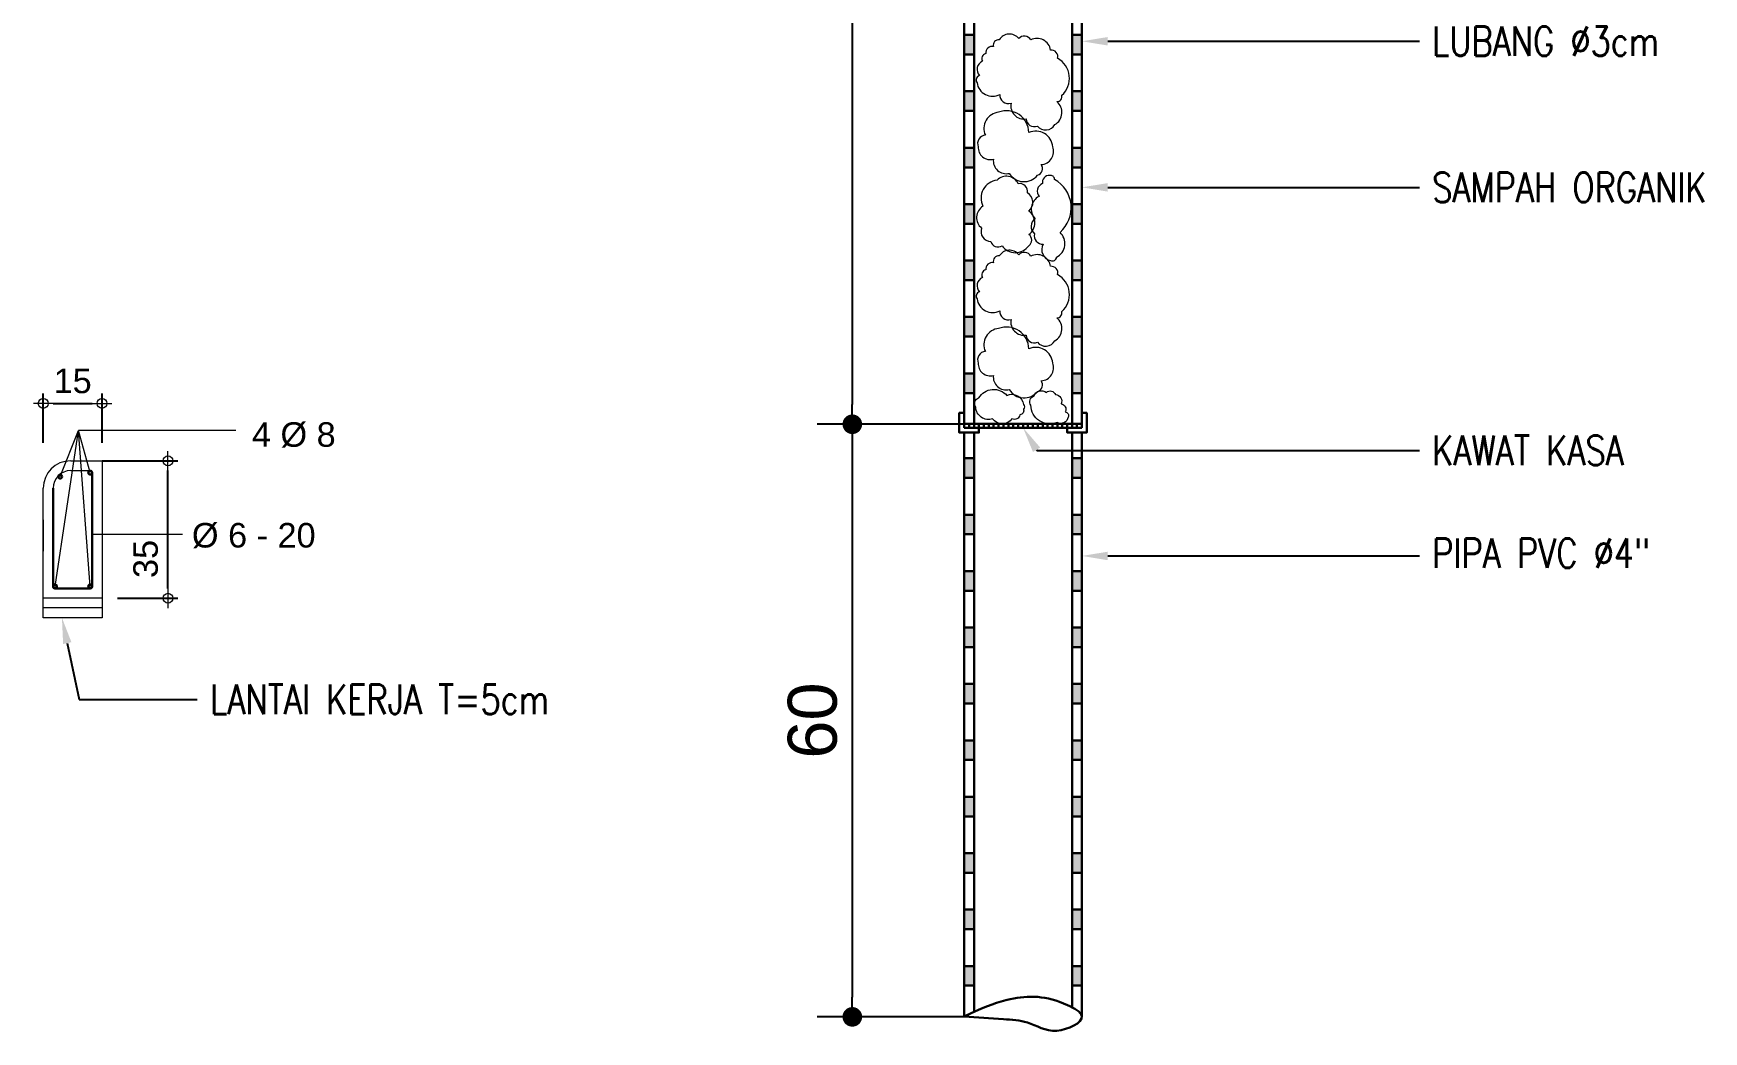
# Model space of a CAD drawing. Header units: millimetres. Extents: x -11 to 1625, y -267 to 195.
# Drawn here: x 879.43 to 896.46, y 149.58 to 159.76 of the extents above; entities that cross this region are included whole.
import ezdxf
from ezdxf import colors
from ezdxf.entities.mleader import LeaderData, LeaderLine
from ezdxf.math import Vec2, Vec3

# ---------------------------------------------------------------- set-up
doc = ezdxf.new("R2010")
doc.units = ezdxf.units.MM
for name, color, linetype, lineweight in [('ars', 11, 'Continuous', 5), ('lan', 7, 'Continuous', 15), ('not', 7, 'Continuous', 20), ('pas bat', 150, 'Continuous', 30), ('sol-kol', 8, 'Continuous', 0), ('tem', 5, 'Continuous', 20), ('TEXT KETERANGAN', 7, 'Continuous', 9), ('u', 6, 'Continuous', 20)]:
    doc.layers.add(name, color=color, linetype=linetype, lineweight=lineweight)
doc.styles.add('ATTR', font='romans.shx', dxfattribs={"width": 0.8, "height": 1.735066})
doc.styles.get("Standard").update_dxf_attribs({"font": 'ARIALUNI.TTF'})
doc.linetypes.add('BATTING', pattern='A,0.0001,-0.1,[134,ltypeshp.shx,S=0.1,R=0,X=-0.1,Y=0],-0.2,[134,ltypeshp.shx,S=0.1,R=180,X=0.1,Y=0],-0.1', length=0.4001)
doc.dimstyles.new('DIM-20', dxfattribs={"dimtxt": 0.5, "dimasz": 0.3, "dimexe": 0.36, "dimexo": 0.1, "dimgap": 0.09, "dimtad": 1, "dimdec": 0, "dimlfac": 10, "dimzin": 0, "dimdsep": 46, "dimtxsty": 'Standard', "dimblk": 'DOT', "dimcen": 0.09, "dimadec": 0, "dimazin": 0, "dimtfac": 1, "dimtdec": 0, "dimtofl": 0, "dimtmove": 0, "dimatfit": 3, "dimldrblk": 'DOT', "dimfxl": 0, "dimtolj": 1, "dimtzin": 0, "dimarcsym": 0})
doc.dimstyles.new('SK-25', dxfattribs={"dimtxt": 0.25, "dimasz": 0.1, "dimexe": 0.1, "dimexo": 0, "dimgap": 0.1, "dimtad": 1, "dimdec": 0, "dimlfac": 25, "dimzin": 12, "dimdsep": 46, "dimtxsty": 'Standard', "dimblk": 'BULAT', "dimcen": 0.1, "dimclrd": 256, "dimadec": 0, "dimazin": 3, "dimtfac": 1, "dimtdec": 0, "dimtofl": 0, "dimtmove": 0, "dimatfit": 3, "dimldrblk": 'BULAT', "dimfxl": 0, "dimtolj": 1, "dimtzin": 0, "dimarcsym": 0})

# ---------------------------------------------------------------- blocks, each defined once
blk = doc.blocks.new('BULAT')
for p, q in [((-1, 0), (1, 0)), ((0, -1), (0, 1))]:
    blk.add_line(p, q)
blk.add_circle((0, 0), 0.5)
blk = doc.blocks.new('*D333')
at = {"layer": 'Defpoints', "color": 0}
for p in [(880.132, 155.986), (879.532, 155.586), (880.132, 155.586)]:
    blk.add_point(p, dxfattribs=at)
at = {"layer": 'u', "color": 0, "lineweight": -2}
for p, q in [((879.532, 155.586), (879.532, 156.086)), ((880.132, 155.586), (880.132, 156.086))]:
    blk.add_line(p, q, dxfattribs=at)
at = {"layer": 'u', "lineweight": -2}
blk.add_line((879.632, 155.986), (880.032, 155.986), dxfattribs=at)
at = {"layer": 'u', "lineweight": -2, "xscale": 0.1, "yscale": 0.1, "zscale": 0.1, "rotation": 180}
blk.add_blockref('BULAT', (879.532, 155.986), dxfattribs=at)
at = {"layer": 'u', "lineweight": -2, "xscale": 0.1, "yscale": 0.1, "zscale": 0.1}
blk.add_blockref('BULAT', (880.132, 155.986), dxfattribs=at)
at = {"layer": 'u', "color": 0, "insert": (879.832, 156.214), "char_height": 0.25, "attachment_point": 5}
blk.add_mtext('\\A1;15', dxfattribs=at)
blk = doc.blocks.new('*D334')
at = {"layer": 'Defpoints', "color": 0}
for p in [(880.132, 155.401), (880.804, 155.401), (880.288, 154.001)]:
    blk.add_point(p, dxfattribs=at)
at = {"layer": 'u', "color": 0, "lineweight": -2}
for p, q in [((880.132, 155.401), (880.904, 155.401)), ((880.288, 154.001), (880.904, 154.001))]:
    blk.add_line(p, q, dxfattribs=at)
at = {"layer": 'u', "lineweight": -2}
blk.add_line((880.804, 154.101), (880.804, 155.301), dxfattribs=at)
at = {"layer": 'u', "lineweight": -2, "xscale": 0.1, "yscale": 0.1, "zscale": 0.1}
for p, rotation in [((880.804, 155.401), 90), ((880.804, 154.001), 270)]:
    blk.add_blockref('BULAT', p, dxfattribs=dict(at, rotation=rotation))
at = {"layer": 'u', "color": 0, "insert": (880.577, 154.401), "char_height": 0.25, "attachment_point": 5, "rotation": 90}
blk.add_mtext('\\A1;35', dxfattribs=at)
blk = doc.blocks.new('_Dot')
at = {"color": 0, "linetype": 'ByBlock', "lineweight": -2}
blk.add_line((-0.5, 0), (-1, 0), dxfattribs=at)
at = {"color": 0, "linetype": 'ByBlock', "const_width": 0.5}
blk.add_lwpolyline([(-0.25, 0, 1), (0.25, 0, 1)], format="xyb", close=True, dxfattribs=at)
blk = doc.blocks.new('*D350')
at = {"layer": 'Defpoints', "color": 0}
for p in [(889.524, 165.749), (887.783, 155.774), (889.524, 155.774)]:
    blk.add_point(p, dxfattribs=at)
at = {"layer": 'u', "color": 0, "lineweight": -2}
for p, q in [((889.424, 165.749), (887.423, 165.749)), ((887.783, 165.549), (887.783, 155.974)), ((889.424, 155.774), (887.423, 155.774))]:
    blk.add_line(p, q, dxfattribs=at)
at = {"layer": 'u', "color": 0, "lineweight": -2, "xscale": 0.2, "yscale": 0.2, "zscale": 0.2}
for p, rotation in [((887.783, 165.749), 90), ((887.783, 155.774), 270)]:
    blk.add_blockref('_Dot', p, dxfattribs=dict(at, rotation=rotation))
at = {"layer": 'u', "color": 0, "insert": (887.378, 160.761), "char_height": 0.5, "attachment_point": 5, "rotation": 90}
blk.add_mtext('\\A1;100', dxfattribs=at)
blk = doc.blocks.new('*D351')
at = {"layer": 'Defpoints', "color": 0}
for p in [(889.624, 155.774), (887.783, 149.734), (889.024, 149.734)]:
    blk.add_point(p, dxfattribs=at)
at = {"layer": 'u', "color": 0, "lineweight": -2}
for p, q in [((889.524, 155.774), (887.423, 155.774)), ((887.783, 155.574), (887.783, 149.934)), ((888.924, 149.734), (887.423, 149.734))]:
    blk.add_line(p, q, dxfattribs=at)
at = {"layer": 'u', "color": 0, "lineweight": -2, "xscale": 0.2, "yscale": 0.2, "zscale": 0.2}
for p, rotation in [((887.783, 155.774), 90), ((887.783, 149.734), 270)]:
    blk.add_blockref('_Dot', p, dxfattribs=dict(at, rotation=rotation))
at = {"layer": 'u', "color": 0, "insert": (887.378, 152.754), "char_height": 0.5, "attachment_point": 5, "rotation": 90}
blk.add_mtext('\\A1;60', dxfattribs=at)

msp = doc.modelspace()

# ---------------------------------------------------------------- hatches: boundary and pattern name
at = {"layer": 'sol-kol'}
h = msp.add_hatch(color=256, dxfattribs=at)
h.paths.add_polyline_path([(889.0241236, 159.7420598), (888.9241236, 159.7420598), (888.9241236, 159.5420598), (889.0241236, 159.5420598)])
h.paths.add_polyline_path([(890.1241236, 159.7420598), (890.0241236, 159.7420598), (890.0241236, 159.5420598), (890.1241236, 159.5420598)])
h = msp.add_hatch(color=256, dxfattribs=at)
h.paths.add_polyline_path([(889.0241236, 159.1670598), (888.9241236, 159.1670598), (888.9241236, 158.9670598), (889.0241236, 158.9670598)])
h.paths.add_polyline_path([(890.1241236, 159.1670598), (890.0241236, 159.1670598), (890.0241236, 158.9670598), (890.1241236, 158.9670598)])
h = msp.add_hatch(color=256, dxfattribs=at)
h.paths.add_polyline_path([(889.0241236, 158.5920598), (888.9241236, 158.5920598), (888.9241236, 158.3920598), (889.0241236, 158.3920598)])
h.paths.add_polyline_path([(890.1241236, 158.5920598), (890.0241236, 158.5920598), (890.0241236, 158.3920598), (890.1241236, 158.3920598)])
h = msp.add_hatch(color=256, dxfattribs=at)
h.paths.add_polyline_path([(889.0241236, 158.0170598), (888.9241236, 158.0170598), (888.9241236, 157.8170598), (889.0241236, 157.8170598)])
h.paths.add_polyline_path([(890.1241236, 158.0170598), (890.0241236, 158.0170598), (890.0241236, 157.8170598), (890.1241236, 157.8170598)])
h = msp.add_hatch(color=256, dxfattribs=at)
h.paths.add_polyline_path([(889.0241236, 157.4420598), (888.9241236, 157.4420598), (888.9241236, 157.2420598), (889.0241236, 157.2420598)])
h.paths.add_polyline_path([(890.1241236, 157.4420598), (890.0241236, 157.4420598), (890.0241236, 157.2420598), (890.1241236, 157.2420598)])
h = msp.add_hatch(color=256, dxfattribs=at)
h.paths.add_polyline_path([(889.0241236, 156.8670598), (888.9241236, 156.8670598), (888.9241236, 156.6670598), (889.0241236, 156.6670598)])
h.paths.add_polyline_path([(890.1241236, 156.8670598), (890.0241236, 156.8670598), (890.0241236, 156.6670598), (890.1241236, 156.6670598)])
h = msp.add_hatch(color=256, dxfattribs=at)
h.paths.add_polyline_path([(889.0241236, 156.2920598), (888.9241236, 156.2920598), (888.9241236, 156.0920598), (889.0241236, 156.0920598)])
h.paths.add_polyline_path([(890.1241236, 156.2920598), (890.0241236, 156.2920598), (890.0241236, 156.0920598), (890.1241236, 156.0920598)])
h = msp.add_hatch(color=256, dxfattribs=at)
h.paths.add_polyline_path([(889.0241236, 155.4270598), (888.9241236, 155.4270598), (888.9241236, 155.2270598), (889.0241236, 155.2270598)])
h.paths.add_polyline_path([(890.1241236, 155.4270598), (890.0241236, 155.4270598), (890.0241236, 155.2270598), (890.1241236, 155.2270598)])
h = msp.add_hatch(color=256, dxfattribs=at)
h.paths.add_polyline_path([(888.9241236, 154.6520598), (889.0241236, 154.6520598), (889.0241236, 154.8520598), (888.9241236, 154.8520598)])
h.paths.add_polyline_path([(890.1241236, 154.8520598), (890.0241236, 154.8520598), (890.0241236, 154.6520598), (890.1241236, 154.6520598)])
h = msp.add_hatch(color=256, dxfattribs=at)
h.paths.add_polyline_path([(889.0241236, 154.2770598), (888.9241236, 154.2770598), (888.9241236, 154.0770598), (889.0241236, 154.0770598)])
h.paths.add_polyline_path([(890.1241236, 154.2770598), (890.0241236, 154.2770598), (890.0241236, 154.0770598), (890.1241236, 154.0770598)])
h = msp.add_hatch(color=256, dxfattribs=at)
h.paths.add_polyline_path([(889.0241236, 153.7020598), (888.9241236, 153.7020598), (888.9241236, 153.5020598), (889.0241236, 153.5020598)])
h.paths.add_polyline_path([(890.1241236, 153.7020598), (890.0241236, 153.7020598), (890.0241236, 153.5020598), (890.1241236, 153.5020598)])
h = msp.add_hatch(color=256, dxfattribs=at)
h.paths.add_polyline_path([(889.0241236, 153.1270598), (888.9241236, 153.1270598), (888.9241236, 152.9270598), (889.0241236, 152.9270598)])
h.paths.add_polyline_path([(890.1241236, 153.1270598), (890.0241236, 153.1270598), (890.0241236, 152.9270598), (890.1241236, 152.9270598)])
h = msp.add_hatch(color=256, dxfattribs=at)
h.paths.add_polyline_path([(889.0241236, 152.5520598), (888.9241236, 152.5520598), (888.9241236, 152.3520598), (889.0241236, 152.3520598)])
h.paths.add_polyline_path([(890.1241236, 152.5520598), (890.0241236, 152.5520598), (890.0241236, 152.3520598), (890.1241236, 152.3520598)])
h = msp.add_hatch(color=256, dxfattribs=at)
h.paths.add_polyline_path([(889.0241236, 151.9770598), (888.9241236, 151.9770598), (888.9241236, 151.7770598), (889.0241236, 151.7770598)])
h.paths.add_polyline_path([(890.1241236, 151.9770598), (890.0241236, 151.9770598), (890.0241236, 151.7770598), (890.1241236, 151.7770598)])
h = msp.add_hatch(color=256, dxfattribs=at)
h.paths.add_polyline_path([(889.0241236, 151.4020598), (888.9241236, 151.4020598), (888.9241236, 151.2020598), (889.0241236, 151.2020598)])
h.paths.add_polyline_path([(890.1241236, 151.4020598), (890.0241236, 151.4020598), (890.0241236, 151.2020598), (890.1241236, 151.2020598)])
h = msp.add_hatch(color=256, dxfattribs=at)
h.paths.add_polyline_path([(889.0241236, 150.8270598), (888.9241236, 150.8270598), (888.9241236, 150.6270598), (889.0241236, 150.6270598)])
h.paths.add_polyline_path([(890.1241236, 150.8270598), (890.0241236, 150.8270598), (890.0241236, 150.6270598), (890.1241236, 150.6270598)])
h = msp.add_hatch(color=256, dxfattribs=at)
h.paths.add_polyline_path([(889.0241236, 150.2520598), (888.9241236, 150.2520598), (888.9241236, 150.0520598), (889.0241236, 150.0520598)])
h.paths.add_polyline_path([(890.1241236, 150.2520598), (890.0241236, 150.2520598), (890.0241236, 150.0520598), (890.1241236, 150.0520598)])

# ---------------------------------------------------------------- linework, layer by layer
at = {"layer": 'ars', "linetype": 'BATTING', "ltscale": 0.25}
msp.add_line((880.1318178, 153.9013141), (879.5318178, 153.9013141), dxfattribs=at)
at = {"layer": 'ars', "ltscale": 0.5}
for points in [[(889.5552044, 158.8861007, 0.52056705), (889.6698543, 158.8134674, 0.52056705), (889.8488226, 158.8274359, 0.52056705), (889.8683934, 159.0620952, 0.52056705), (889.9187294, 159.1263479, 0.52056705), (889.8767827, 159.5034788, 0.52056705), (889.8040794, 159.5872857, 0.52056705), (889.6027396, 159.690649, 0.52056705), (889.4797004, 159.7046154, 0.52056705), (889.2811613, 159.6934419, 0.52056705), (889.222436, 159.6236035, 0.52056705), (889.1441398, 159.5509701, 0.52056705), (889.1105825, 159.4727511, 0.52056705), (889.0798216, 159.3274844, 0.52056705), (889.0546536, 159.254851, 0.52056705), (889.2867542, 159.1347286, 0.52056705), (889.4014042, 159.0453338, 0.52056705)], [(889.5823692, 158.7461865, 0.52056705), (889.2752702, 158.9537224, 0.52056705), (889.1397874, 158.7191181, 0.52056705), (889.067525, 158.6018148, 0.52056705), (889.2210745, 158.4754888, 0.52056705), (889.3836574, 158.3311149, 0.52056705), (889.6726897, 158.3130692, 0.52056705), (889.7088187, 158.4213475, 0.52056705), (889.8262392, 158.6018148, 0.52056705)], [(889.259101, 158.2615316, 0.52056705), (889.1153325, 157.9958301, 0.52056705), (889.100957, 157.7732152, 0.52056705), (889.1944067, 157.6367734, 0.52056705), (889.3094197, 157.5936868, 0.52056705), (889.5825724, 157.5936868, 0.52056705), (889.5825724, 157.7085843, 0.52056705), (889.5825724, 157.9455614, 0.52056705), (889.5681968, 158.132272, 0.52056705), (889.4747471, 158.2256251, 0.52056705)], [(889.8442497, 158.2691536, 0.52056705), (889.7944799, 158.3082203, 0.52056705), (889.7233801, 158.2265355, 0.52056705), (889.6878259, 158.0951295, 0.52056705), (889.6487232, 157.8678306, 0.52056705), (889.6416133, 157.7151156, 0.52056705), (889.7304901, 157.6085702, 0.52056705), (889.8051427, 157.4416491, 0.52056705), (889.8655796, 157.4771643, 0.52056705), (889.9011295, 157.7293216, 0.52056705)], [(889.5552044, 156.6821841, 0.52056705), (889.6698543, 156.6095508, 0.52056705), (889.8488226, 156.6235193, 0.52056705), (889.8683934, 156.8581786, 0.52056705), (889.9187294, 156.9224313, 0.52056705), (889.8767827, 157.2995623, 0.52056705), (889.8040794, 157.3833692, 0.52056705), (889.6027396, 157.4867324, 0.52056705), (889.4797004, 157.5006988, 0.52056705), (889.2811613, 157.4895253, 0.52056705), (889.222436, 157.4196869, 0.52056705), (889.1441398, 157.3470536, 0.52056705), (889.1105825, 157.2688345, 0.52056705), (889.0798216, 157.1235678, 0.52056705), (889.0546536, 157.0509344, 0.52056705), (889.2867542, 156.930812, 0.52056705), (889.4014042, 156.8414172, 0.52056705)], [(889.5823692, 156.54227, 0.52056705), (889.2752702, 156.7498058, 0.52056705), (889.1397874, 156.5152015, 0.52056705), (889.067525, 156.3978983, 0.52056705), (889.2210745, 156.2715722, 0.52056705), (889.3836574, 156.1271983, 0.52056705), (889.6726897, 156.1091526, 0.52056705), (889.7088187, 156.2174309, 0.52056705), (889.8262392, 156.3978983, 0.52056705)], [(889.042988, 155.9486859, -0.52056705), (889.0736452, 156.0427581, -0.52056705), (889.3583381, 156.0668226, -0.52056705), (889.5269633, 155.9749385, -0.52056705), (889.5269633, 155.9289953, -0.52056705), (889.4919235, 155.8699259, -0.52056705), (889.4108957, 155.830547, -0.52056705), (889.2138003, 155.830547, -0.52056705)], [(889.6036516, 155.96698, -0.52056705), (889.6349355, 156.0607289, -0.52056705), (889.7620117, 156.0978384, -0.52056705), (889.8558547, 156.0763556, -0.52056705), (889.912553, 155.9826045, -0.52056705), (889.9536093, 155.9005744, -0.52056705), (889.9829353, 155.8458855, -0.52056705), (889.8714967, 155.7911989, -0.52056705)]]:
    msp.add_lwpolyline(points, format="xyb", close=True, dxfattribs=at)
at = {"layer": 'ars'}
msp.add_arc((880.0118178, 155.2813141), 0.02, 0, 90, dxfattribs=at)
at = {"layer": 'lan'}
for p, q in [((879.5318178, 154.8013141), (879.5318178, 154.4813141)), ((879.5318178, 153.8013141), (879.5318178, 154.0013141)), ((880.1318178, 154.0013141), (880.1318178, 153.8013141)), ((880.1318178, 153.8013141), (879.5318178, 153.8013141))]:
    msp.add_line(p, q, dxfattribs=at)
at = {"layer": 'not'}
for p, q in [((879.652484, 154.121707), (879.8913179, 155.7111295)), ((879.7052323, 155.2399865), (879.8913179, 155.7111295)), ((881.4967853, 155.7111295), (879.8913179, 155.7111295)), ((880.0111517, 155.2809212), (879.8913179, 155.7111295)), ((880.0111517, 154.121707), (879.8913179, 155.7111295)), ((880.9509681, 154.6513141), (880.0326269, 154.6513141))]:
    msp.add_line(p, q, dxfattribs=at)
at = {"layer": 'pas bat', "ltscale": 0.5}
for p, q in [((888.9240884, 166.0055766), (888.9240884, 155.7787152)), ((889.0240884, 166.0055766), (889.0240884, 155.7787152)), ((890.0240884, 166.0055766), (890.0240884, 155.7787152)), ((890.1240884, 166.0055766), (890.1240884, 155.7387152)), ((888.9241236, 159.7420598), (889.0241236, 159.7420598)), ((890.1241236, 159.7420598), (890.0241236, 159.7420598)), ((888.9241236, 159.5420598), (889.0241236, 159.5420598)), ((890.1241236, 159.5420598), (890.0241236, 159.5420598)), ((888.9241236, 159.1670598), (889.0241236, 159.1670598)), ((890.1241236, 159.1670598), (890.0241236, 159.1670598)), ((888.9241236, 158.9670598), (889.0241236, 158.9670598)), ((890.1241236, 158.9670598), (890.0241236, 158.9670598)), ((888.9241236, 158.5920598), (889.0241236, 158.5920598)), ((890.1241236, 158.5920598), (890.0241236, 158.5920598)), ((888.9241236, 158.3920598), (889.0241236, 158.3920598)), ((890.1241236, 158.3920598), (890.0241236, 158.3920598)), ((888.9241236, 158.0170598), (889.0241236, 158.0170598)), ((890.1241236, 158.0170598), (890.0241236, 158.0170598)), ((888.9241236, 157.8170598), (889.0241236, 157.8170598)), ((890.1241236, 157.8170598), (890.0241236, 157.8170598)), ((888.9241236, 157.4420598), (889.0241236, 157.4420598)), ((890.1241236, 157.4420598), (890.0241236, 157.4420598)), ((888.9241236, 157.2420598), (889.0241236, 157.2420598)), ((890.1241236, 157.2420598), (890.0241236, 157.2420598)), ((888.9241236, 156.8670598), (889.0241236, 156.8670598)), ((890.1241236, 156.8670598), (890.0241236, 156.8670598)), ((888.9241236, 156.6670598), (889.0241236, 156.6670598)), ((890.1241236, 156.6670598), (890.0241236, 156.6670598)), ((888.9241236, 156.2920598), (889.0241236, 156.2920598)), ((890.1241236, 156.2920598), (890.0241236, 156.2920598)), ((888.9241236, 156.0920598), (889.0241236, 156.0920598)), ((890.1241236, 156.0920598), (890.0241236, 156.0920598)), ((888.9240884, 155.7787152), (890.1240884, 155.7787152)), ((888.9240884, 155.7387152), (890.1240884, 155.7387152)), ((888.9240884, 155.6887152), (888.9240884, 149.7387152)), ((888.9740884, 155.7387152), (888.9740884, 155.7787152)), ((889.0240884, 155.7387152), (889.0240884, 155.7787152)), ((889.0240884, 155.6887152), (889.0240884, 149.7860398)), ((889.0740884, 155.7387152), (889.0740884, 155.7787152)), ((889.0740884, 155.7387152), (889.0740884, 155.7787152)), ((889.1240884, 155.7387152), (889.1240884, 155.7787152)), ((889.1740884, 155.7387152), (889.1740884, 155.7787152)), ((889.2240884, 155.7387152), (889.2240884, 155.7787152)), ((889.2740884, 155.7387152), (889.2740884, 155.7787152)), ((889.3240884, 155.7387152), (889.3240884, 155.7787152)), ((889.3240884, 155.7387152), (889.3240884, 155.7787152)), ((889.3740884, 155.7387152), (889.3740884, 155.7787152)), ((889.4240884, 155.7387152), (889.4240884, 155.7787152)), ((889.4740884, 155.7387152), (889.4740884, 155.7787152)), ((889.5240884, 155.7387152), (889.5240884, 155.7787152)), ((889.5740884, 155.7387152), (889.5740884, 155.7787152)), ((889.6240884, 155.7387152), (889.6240884, 155.7787152)), ((889.6740884, 155.7387152), (889.6740884, 155.7787152)), ((889.7240884, 155.7387152), (889.7240884, 155.7787152)), ((889.7240884, 155.7387152), (889.7240884, 155.7787152)), ((889.7740884, 155.7387152), (889.7740884, 155.7787152)), ((889.8240884, 155.7387152), (889.8240884, 155.7787152)), ((889.8740884, 155.7387152), (889.8740884, 155.7787152)), ((889.9240884, 155.7387152), (889.9240884, 155.7787152)), ((889.9740884, 155.7387152), (889.9740884, 155.7787152)), ((889.9740884, 155.7387152), (889.9740884, 155.7787152)), ((890.0240884, 155.7387152), (890.0240884, 155.7787152)), ((890.0240884, 155.6887152), (890.0240884, 149.8319483)), ((890.0740884, 155.7387152), (890.0740884, 155.7787152)), ((890.1240884, 155.6887152), (890.1240884, 149.7387152)), ((888.9241236, 155.4270598), (889.0241236, 155.4270598)), ((890.1241236, 155.4270598), (890.0241236, 155.4270598)), ((888.9241236, 155.2270598), (889.0241236, 155.2270598)), ((890.1241236, 155.2270598), (890.0241236, 155.2270598)), ((888.9241236, 154.8520598), (889.0241236, 154.8520598)), ((890.1241236, 154.8520598), (890.0241236, 154.8520598)), ((888.9241236, 154.6520598), (889.0241236, 154.6520598)), ((890.1241236, 154.6520598), (890.0241236, 154.6520598)), ((888.9241236, 154.2770598), (889.0241236, 154.2770598)), ((890.1241236, 154.2770598), (890.0241236, 154.2770598)), ((888.9241236, 154.0770598), (889.0241236, 154.0770598)), ((890.1241236, 154.0770598), (890.0241236, 154.0770598)), ((888.9241236, 153.7020598), (889.0241236, 153.7020598)), ((890.1241236, 153.7020598), (890.0241236, 153.7020598)), ((888.9241236, 153.5020598), (889.0241236, 153.5020598)), ((890.1241236, 153.5020598), (890.0241236, 153.5020598)), ((888.9241236, 153.1270598), (889.0241236, 153.1270598)), ((890.1241236, 153.1270598), (890.0241236, 153.1270598)), ((888.9241236, 152.9270598), (889.0241236, 152.9270598)), ((890.1241236, 152.9270598), (890.0241236, 152.9270598)), ((888.9241236, 152.5520598), (889.0241236, 152.5520598)), ((890.1241236, 152.5520598), (890.0241236, 152.5520598)), ((888.9241236, 152.3520598), (889.0241236, 152.3520598)), ((890.1241236, 152.3520598), (890.0241236, 152.3520598)), ((888.9241236, 151.9770598), (889.0241236, 151.9770598)), ((890.1241236, 151.9770598), (890.0241236, 151.9770598)), ((888.9241236, 151.7770598), (889.0241236, 151.7770598)), ((890.1241236, 151.7770598), (890.0241236, 151.7770598)), ((888.9241236, 151.4020598), (889.0241236, 151.4020598)), ((890.1241236, 151.4020598), (890.0241236, 151.4020598)), ((888.9241236, 151.2020598), (889.0241236, 151.2020598)), ((890.1241236, 151.2020598), (890.0241236, 151.2020598)), ((888.9241236, 150.8270598), (889.0241236, 150.8270598)), ((890.1241236, 150.8270598), (890.0241236, 150.8270598)), ((888.9241236, 150.6270598), (889.0241236, 150.6270598)), ((890.1241236, 150.6270598), (890.0241236, 150.6270598)), ((888.9241236, 150.2520598), (889.0241236, 150.2520598)), ((890.1241236, 150.2520598), (890.0241236, 150.2520598)), ((888.9241236, 150.0520598), (889.0241236, 150.0520598)), ((890.1241236, 150.0520598), (890.0241236, 150.0520598))]:
    msp.add_line(p, q, dxfattribs=at)
at = {"layer": 'pas bat'}
for p, q in [((880.0318178, 155.2813141), (880.0318178, 154.1213141)), ((879.6318178, 154.1213141), (879.6318178, 155.1213141)), ((880.0118178, 154.1013141), (879.6518178, 154.1013141))]:
    msp.add_line(p, q, dxfattribs=at)
at = {"layer": 'pas bat', "ltscale": 0.5}
for points in [[(888.9240884, 155.7387152), (888.9240884, 155.8887152), (888.8740884, 155.8887152), (888.8740884, 155.6887152), (889.0740884, 155.6887152), (889.0740884, 155.7387152)], [(890.1240884, 155.7387152), (890.1240884, 155.8887152), (890.1740884, 155.8887152), (890.1740884, 155.6887152), (889.9740884, 155.6887152), (889.9740884, 155.7387152)]]:
    msp.add_lwpolyline(points, close=True, dxfattribs=at)
at = {"layer": 'pas bat'}
for centre in [(879.7052323, 155.2399865), (880.0111517, 155.2809212), (879.652484, 154.121707), (880.0111517, 154.121707)]:
    msp.add_circle(centre, 0.019288, dxfattribs=at)
for centre, start, end in [((879.6518178, 154.1213141), 180, 270), ((880.0118178, 154.1213141), 270, 0)]:
    msp.add_arc(centre, 0.02, start, end, dxfattribs=at)
at = {"layer": 'pas bat', "ltscale": 0.5}
msp.add_spline([(888.9240884, 149.7387152), (889.0257814, 149.7868129), (889.3935292, 149.914962), (889.9756783, 149.8547226), (890.1230342, 149.7414701), (889.8679179, 149.5930565), (889.5687414, 149.6766806), (889.3233371, 149.7106476), (888.9240884, 149.7387152)], degree=3, dxfattribs=at)
at = {"layer": 'tem'}
for p, q in [((879.8118178, 155.4013141), (880.1318178, 155.4013141)), ((880.1318178, 155.4013141), (880.1318178, 154.0032131)), ((879.8118178, 155.3013141), (880.0118178, 155.3013141)), ((879.5318178, 154.0013141), (879.5318178, 155.1213141)), ((880.1318178, 154.0013141), (879.5318178, 154.0013141))]:
    msp.add_line(p, q, dxfattribs=at)
for radius in [0.28, 0.18]:
    msp.add_arc((879.8118178, 155.1213141), radius, 90, 180, dxfattribs=at)

# ---------------------------------------------------------------- texts
at = {"layer": 'not'}
for s, p in [('4 %%C 8', (881.6602037, 155.5442626)), ('%%C 6 - 20', (881.0483052, 154.5175629))]:
    msp.add_text(s, height=0.25, dxfattribs=at).set_placement(p)

# ---------------------------------------------------------------- dimensions: what is measured, and where the dimension line sits
at = {"layer": 'u'}
for base, p1, p2, text, picture, middle in [((887.7831811, 155.774294), (889.5240884, 165.7485076), (889.5240884, 155.774294), '100', '*D350', (887.3777241, 160.7614008)), ((887.7831811, 149.734294), (889.6240884, 155.774294), (889.0240884, 149.734294), '60', '*D351', (887.3777241, 152.754294))]:
    dim = msp.add_linear_dim(base=base, p1=p1, p2=p2, angle=90, text=text, dimstyle='DIM-20', override={"dimasz": 0.2, "dimgap": 0.15}, dxfattribs=at)
    dim.commit()
    dim.dimension.update_dxf_attribs({"geometry": picture, "text_midpoint": middle})
dim = msp.add_linear_dim(base=(880.1318178, 155.9860357), p1=(879.5318178, 155.5860357), p2=(880.1318178, 155.5860357), dimstyle='SK-25', dxfattribs=at)
dim.commit()
dim.dimension.update_dxf_attribs({"geometry": '*D333', "text_midpoint": (879.8318178, 155.9860357), "dimtype": 160})
dim = msp.add_linear_dim(base=(880.8044698, 155.4013141), p1=(880.2878813, 154.0013141), p2=(880.1318178, 155.4013141), angle=90, dimstyle='SK-25', dxfattribs=at)
dim.commit()
dim.dimension.update_dxf_attribs({"geometry": '*D334', "text_midpoint": (880.8044698, 154.4013141), "dimtype": 160})

# ---------------------------------------------------------------- leaders
at = {"layer": 'TEXT KETERANGAN'}
ml = msp.add_multileader_mtext('Standard', dxfattribs=at)
ml.set_content('{\\C90;LUBANG %%C3cm}', color=256, style='ATTR')
ml.set_leader_properties()
ml.build(insert=Vec2(0, 0))
ml.multileader.update_dxf_attribs({"text_left_attachment_type": 2, "text_right_attachment_type": 2, "dogleg_length": 2.367, "arrow_head_size": 0.2637542})
ctx = ml.context
ctx.base_point, ctx.char_height, ctx.arrow_head_size, ctx.landing_gap_size, ctx.plane_origin = Vec3(893.5652191, 159.6770663), 0.3, 0.2637542, 0.1318771, Vec3(895.7529842, 158.7729319)
ctx.left_attachment, ctx.right_attachment = 2, 2
notes = []
notes.append((ctx, [(0, (1, 1, 0), (890.9359977, 159.6770663), (1, 0), 2.6292214, [(0, [(890.1240884, 159.6770663)], 0, [])])]))
ctx.mtext.insert, ctx.mtext.flow_direction = Vec3(893.6970962, 159.8270663), 5
ml = msp.add_multileader_mtext('Standard', dxfattribs=at)
ml.set_content('{\\C90;SAMPAH ORGANIK}', color=256, style='ATTR')
ml.set_leader_properties()
ml.build(insert=Vec2(0, 0))
ml.multileader.update_dxf_attribs({"text_left_attachment_type": 2, "text_right_attachment_type": 2, "dogleg_length": 2.367, "arrow_head_size": 0.2637542})
ctx = ml.context
ctx.base_point, ctx.char_height, ctx.arrow_head_size, ctx.landing_gap_size, ctx.plane_origin = Vec3(893.5652191, 158.1882727), 0.3, 0.2637542, 0.1318771, Vec3(895.7529842, 157.2841383)
ctx.left_attachment, ctx.right_attachment = 2, 2
notes.append((ctx, [(0, (1, 1, 0), (890.9359977, 158.1882727), (1, 0), 2.6292214, [(0, [(890.1240884, 158.1882727)], 0, [])])]))
ctx.mtext.insert, ctx.mtext.flow_direction = Vec3(893.6970962, 158.3382727), 5
ml = msp.add_multileader_mtext('Standard', dxfattribs=at)
ml.set_content('{\\C90;KAWAT KASA}', color=256, style='ATTR')
ml.set_leader_properties()
ml.build(insert=Vec2(0, 0))
ml.multileader.update_dxf_attribs({"text_left_attachment_type": 2, "text_right_attachment_type": 2, "dogleg_length": 2.367, "arrow_head_size": 0.2637542})
ctx = ml.context
ctx.base_point, ctx.char_height, ctx.arrow_head_size, ctx.landing_gap_size, ctx.plane_origin = Vec3(893.5652191, 155.5078444), 0.3, 0.2637542, 0.1318771, Vec3(895.7529842, 154.60371)
ctx.left_attachment, ctx.right_attachment = 2, 2
notes.append((ctx, [(0, (1, 1, 0), (889.6652817, 155.5078444), (1, 0), 3.8999373, [(0, [(889.5240884, 155.7387152)], 0, [])])]))
ctx.mtext.insert, ctx.mtext.flow_direction = Vec3(893.6970962, 155.6578444), 5
ml = msp.add_multileader_mtext('Standard', dxfattribs=at)
ml.set_content('{\\C90;PIPA PVC %%C4"}', color=256, style='ATTR')
ml.set_leader_properties()
ml.build(insert=Vec2(0, 0))
ml.multileader.update_dxf_attribs({"text_left_attachment_type": 2, "text_right_attachment_type": 2, "dogleg_length": 2.367, "arrow_head_size": 0.2637542})
ctx = ml.context
ctx.base_point, ctx.char_height, ctx.arrow_head_size, ctx.landing_gap_size, ctx.plane_origin = Vec3(893.5652191, 154.4315471), 0.3, 0.2637542, 0.1318771, Vec3(895.7529842, 153.5274128)
ctx.left_attachment, ctx.right_attachment = 2, 2
notes.append((ctx, [(0, (1, 1, 0), (890.9359977, 154.4315471), (1, 0), 2.6292214, [(0, [(890.1240884, 154.4315471)], 0, [])])]))
ctx.mtext.insert, ctx.mtext.flow_direction = Vec3(893.6970962, 154.6101186), 5
ml = msp.add_multileader_mtext('Standard', dxfattribs=at)
ml.set_content('{\\C90;LANTAI KERJA T=5cm}', color=256, style='ATTR')
ml.set_leader_properties()
ml.build(insert=Vec2(0, 0))
ml.multileader.update_dxf_attribs({"text_left_attachment_type": 2, "text_right_attachment_type": 2, "dogleg_length": 2.367, "arrow_head_size": 0.2637542})
ctx = ml.context
ctx.base_point, ctx.char_height, ctx.arrow_head_size, ctx.landing_gap_size, ctx.plane_origin = Vec3(881.1032021, 152.9699198), 0.3, 0.2637542, 0.1318771, Vec3(883.7011593, 153.1480786)
ctx.left_attachment, ctx.right_attachment = 2, 2
notes.append((ctx, [(0, (1, 1, 0), (879.8985363, 152.9699198), (1, 0), 1.2046658, [(0, [(879.7227843, 153.8013141)], 0, [])])]))
ctx.mtext.insert, ctx.mtext.flow_direction = Vec3(881.2350792, 153.1199198), 5
for ctx, leaders in notes:
    for number, flags, end, landing, length, lines in leaders:
        leader = LeaderData()
        leader.index, (leader.has_last_leader_line, leader.has_dogleg_vector, leader.attachment_direction) = number, flags
        leader.last_leader_point, leader.dogleg_vector, leader.dogleg_length = Vec3(end), Vec3(landing), length
        for number, points, colour, breaks in lines:
            line = LeaderLine()
            line.index, line.vertices, line.color, line.breaks = number, Vec3.list(points), colors.encode_raw_color(colour), breaks
            leader.lines.append(line)
        ctx.leaders.append(leader)

doc.saveas('drawing.dxf')
